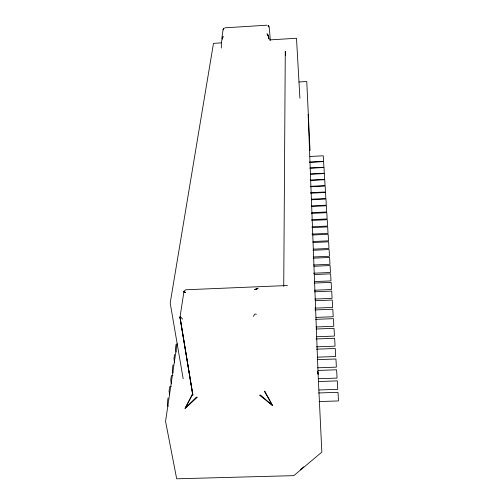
<?xml version="1.0" encoding="UTF-8"?>
<svg xmlns="http://www.w3.org/2000/svg" width="504" height="504" viewBox="0 0 504 504"><rect width="100%" height="100%" fill="white"/><g stroke="black" fill="none" stroke-linecap="round" stroke-linejoin="round"><path stroke-width="0.76" d="M283.739 286.385L285.283 51.427L285.535 55.333M224.28 28.646L223.688 28.306L223.052 29.868L221.722 39.054L223.152 36.515L221.338 41.851L221.344 48.044M177.106 343.552L165.558 421.35L176.683 478.8L293.826 475.644L321.836 452.126L318.1 374.126L308.152 114.276M168.053 397.99L167.328 402.822L168.027 406.507M173.011 364.858L172.349 369.293L172.998 372.929M174.573 354.406L173.93 358.728L174.567 362.344M176.098 344.245L175.468 348.447L176.091 352.044M287.475 285.516L185.655 289.781L184.004 291.262L179.966 317.299L192.887 395.186L180.067 317.558L192.648 394.374L185.044 408.397L197.322 397.246L196.302 397.209L185.044 408.397L192.648 393.63L192.648 394.374M223.052 29.868L223.688 28.306M253.292 316.38L254.993 314.024L256.36 314.257M303.704 466.855L300.302 469.703M267.876 25.924L268.342 25.515L268.783 26.227L269.407 28.753L270.276 40.459M257.185 288.855L258.13 288.162L254.608 289.548L257.185 288.855L256.133 289.214M180.69 316.984L179.966 317.299L180.69 316.984L182.624 319.177M224.86 27.827L266.887 25.2M221.332 42.865L213.482 43.35L170.194 302.998L183.166 378.687M269.35 39.923L296.497 38.26L299.905 98.192M298.935 81.969L306.76 81.516L310.029 150.589M309.922 156.486L323.253 155.793L323.536 161.387L309.399 162.112M309.79 162.301L323.612 161.589L323.763 164.039L323.902 167.252L310.048 167.958M310.01 168.223L323.984 167.511L324.135 170.012L324.274 173.237L310.275 173.949M310.243 174.264L324.356 173.552L324.519 176.104L324.652 179.355L310.508 180.06M310.124 180.457L324.74 179.72L324.904 182.335L325.042 185.598L310.395 186.329M310.363 186.757L325.137 186.026L325.3 188.691L325.439 191.98L310.634 192.711M310.603 193.202L325.54 192.465L325.849 198.5L311.308 199.206M311.277 199.767L325.949 199.048L326.12 201.839L326.258 205.166L311.56 205.871M311.535 206.495L326.365 205.783L326.548 208.631L326.686 211.976L311.818 212.688M311.447 213.394L326.794 212.663L326.976 215.58L327.115 218.944L311.737 219.668M311.711 220.431L327.235 219.7L327.424 222.68L327.562 226.069L312.001 226.794M311.982 227.632L327.682 226.901L328.016 233.358L311.938 234.095M312.688 234.977L328.142 234.272L328.337 237.39L328.482 240.824L312.984 241.523M312.971 242.518L328.614 241.813L328.816 245.007L328.954 248.459L313.28 249.159M312.915 250.261L329.093 249.537L329.301 252.806L329.44 256.278L313.223 256.99M313.211 258.168L329.591 257.443L329.799 260.795L329.937 264.285L313.526 264.997M313.942 266.251L330.095 265.551L330.448 272.494L313.488 273.218M314.257 274.548L330.611 273.848L330.832 277.37L330.977 280.898L314.584 281.591M314.231 283.072L331.141 282.36L331.367 285.97L331.512 289.523L314.559 290.222M314.559 291.797L331.689 291.091L331.916 294.79L332.06 298.362L314.893 299.061M315.321 300.731L332.243 300.044L332.627 307.427L314.887 308.139M314.893 309.941L332.816 309.229L333.207 316.733L316.014 317.407M315.674 319.347L333.402 318.654L333.654 322.654L333.799 326.283L316.027 326.97M316.039 329.024L334.007 328.331L334.265 332.445L334.41 336.086L316.399 336.766M316.071 338.971L334.631 338.272L334.889 342.493L335.034 346.16L316.424 346.853M316.449 349.184L335.267 348.491L335.677 356.511L317.602 357.166M317.274 359.661L335.922 358.987L336.2 363.447L336.344 367.151L317.646 367.813M172.948 375.537L171.404 375.593L170.724 380.155L171.385 383.809M318.106 370.434L336.59 369.785L336.88 374.371L337.025 378.088L318.484 378.731M171.316 386.581L169.754 386.637L169.048 391.331L169.596 394.26M318.534 381.534L337.283 380.892L337.579 385.61L337.724 389.346L318.919 389.976M318.61 392.962L337.995 392.32L338.304 397.177L338.442 400.932L319 401.568M185.428 292.433L183.853 291.923L185.428 292.433L184.004 291.262M267.901 34.896L267 33.806L268.5 36.168L268.966 38.928L267.901 34.896L268.5 36.168M268.342 25.515L269.098 27.002M264.814 391.199L264.695 391.948L272.544 405.55L259.516 395.174L260.549 395.06L272.544 405.55L264.814 391.199M318.1 374.126L317.759 371.794L318.1 374.126"/></g></svg>
